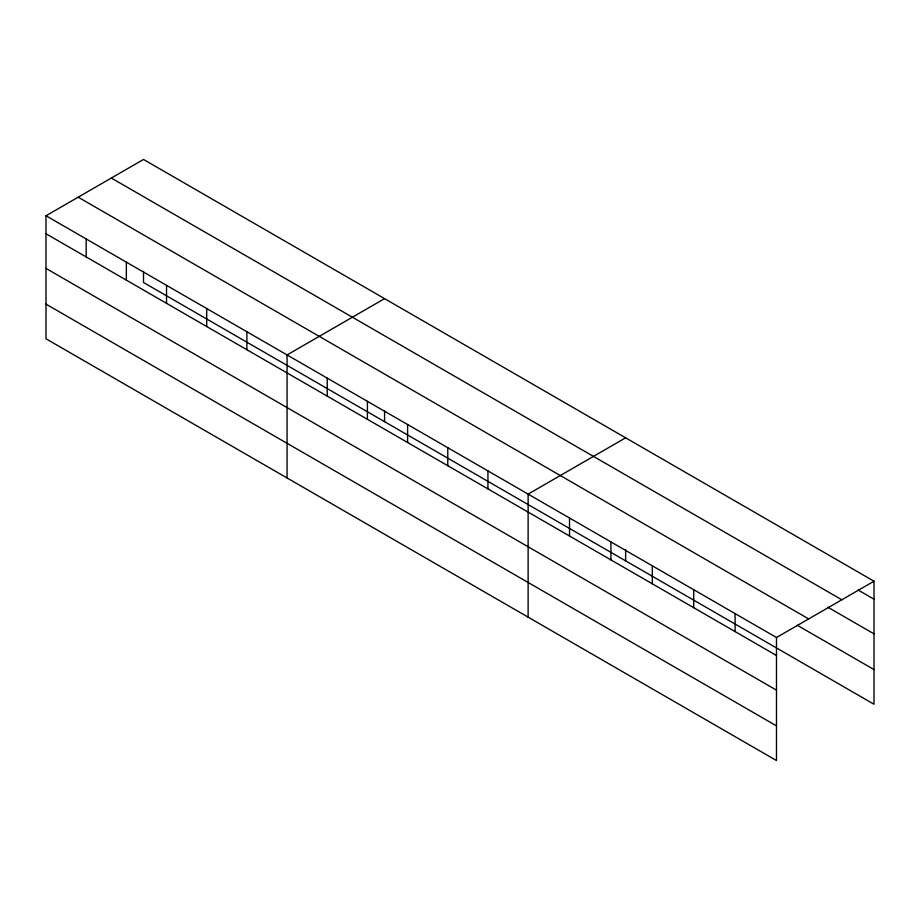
<?xml version="1.0" encoding="UTF-8"?>
<svg xmlns="http://www.w3.org/2000/svg" width="920" height="920" viewBox="0 0 920 920"><rect width="100%" height="100%" fill="white"/><g stroke="black" fill="none" stroke-linecap="round" stroke-linejoin="round"><path stroke-width="1.38" d="M46 215.763L776.491 637.502L776.491 760.541L46 338.79L46 215.763L143.508 159.459L874 581.21L874 704.237L143.508 282.498L143.508 271.4M384.572 298.643L287.063 354.936L287.063 477.963M625.634 437.816L528.126 494.109L528.126 617.147M776.491 637.502L874 581.21M858.176 590.053L874 599.196M111.331 178.043L841.823 599.782M827.735 607.154L874 633.857M78.177 197.179L808.668 618.93M797.295 625.289L874 669.576M46 233.749L776.491 655.488M46 268.41L776.491 690.161M46 304.129L776.491 725.869M735.103 613.606L735.103 631.591M693.703 589.708L693.703 607.694M652.303 565.811L652.303 583.797M625.634 549.757L625.634 560.843M610.914 541.903L610.914 559.9M569.514 518.006L569.514 535.992M487.945 470.913L487.945 488.899M447.775 447.718L447.775 465.704M407.594 424.522L407.594 442.508M384.572 410.584L384.572 421.671M367.413 401.327L367.413 419.313M327.244 378.131L327.244 396.117M246.882 331.74L246.882 349.726M206.712 308.545L206.712 326.531M166.531 285.349L166.531 303.335M126.35 262.154L126.35 280.14M86.181 238.958L86.181 256.945"/></g></svg>
